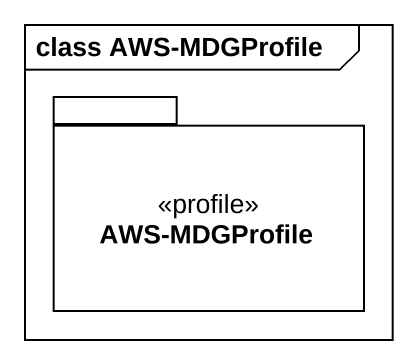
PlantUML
@startuml
mainframe class AWS-MDGProfile
package "AWS-MDGProfile" as AWS_MDGProfile <<profile>> {
}
@enduml
